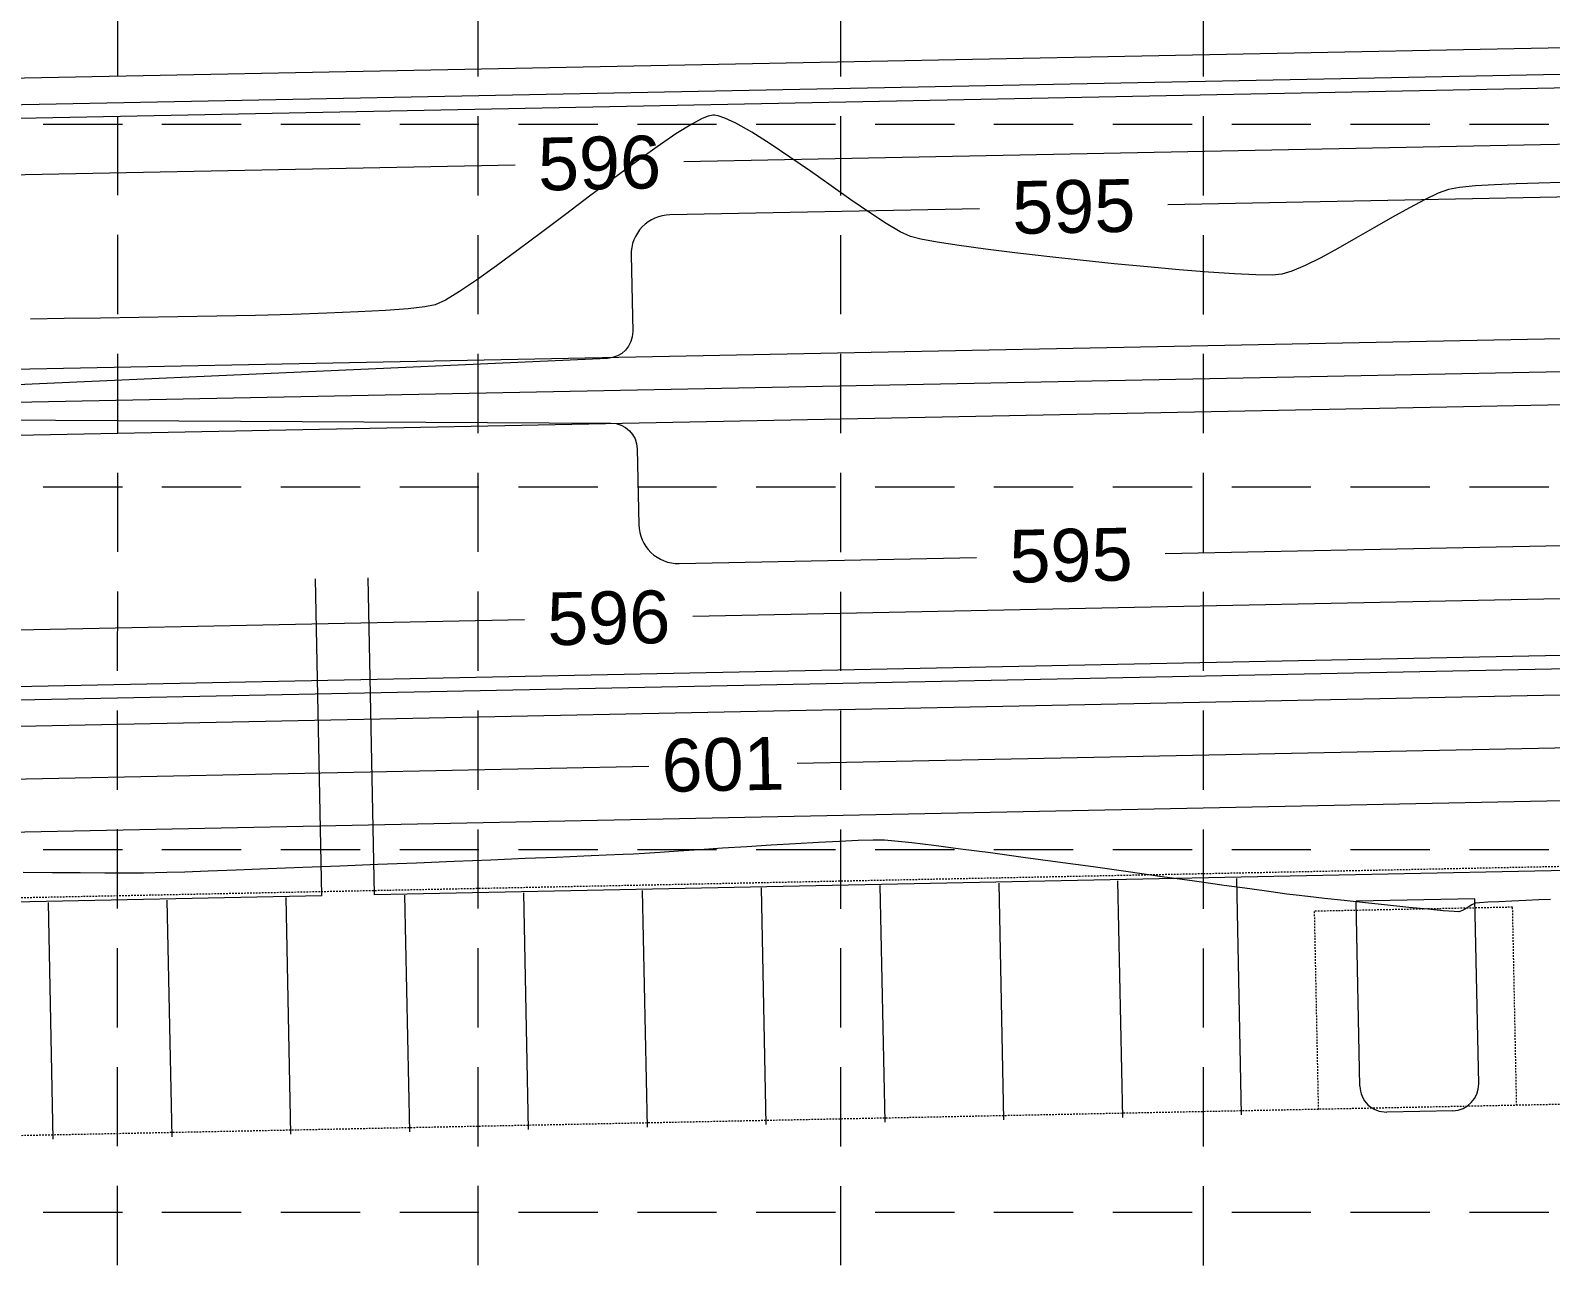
# Model space of a CAD drawing. Extents: x 2140663 to 2528301, y 336313 to 7007653.
# Drawn here: x 2527552 to 2527667.1, y 7007345.7 to 7007439.5 of the extents above; entities that cross this region are included whole.
import ezdxf

# ---------------------------------------------------------------- set-up
doc = ezdxf.new("R2010")
doc.units = 0
doc.header["$MEASUREMENT"] = 0
doc.linetypes.add('HIDDEN', pattern=[0.375, 0.25, -0.125])
doc.linetypes.add('xdrc002pt$0$HIDDEN2', pattern=[0.1875, 0.125, -0.0625])
for name, color, linetype in [('1 EXISTING CONTOURS', 43, 'Continuous'), ('GRID', 254, 'HIDDEN'), ('xdrc002ar$0$xdrc002ar$0$C-PKNG-FACE-N', 1, 'Continuous'), ('xdrc002ar$0$xdrc002ar$0$C-PKNG-STRP-N', 6, 'Continuous'), ('xdrc002GR$0$C-DETN-PONDSRF-FLT', 7, 'Continuous'), ('xdrc002GR$0$c-pond-cont-n', 5, 'Continuous'), ('xdrc002pt$0$V-ESMT-ACCS-N', 2, 'xdrc002pt$0$HIDDEN2'), ('xdrc002pt$0$V-ESMT-STRM-N', 2, 'xdrc002pt$0$HIDDEN2'), ('xdrc002pt$0$V-ESMT-WATR-N', 2, 'xdrc002pt$0$HIDDEN2')]:
    doc.layers.add(name, color=color, linetype=linetype)
doc.styles.get("Standard").update_dxf_attribs({"font": 'ARIAL.TTF'})

msp = doc.modelspace()

# ---------------------------------------------------------------- linework, layer by layer
at = {"layer": '1 EXISTING CONTOURS', "color": 43, "lineweight": 0, "extrusion": (0.4684791149166435, -0.8834745717262713, 0), "elevation": -5006759.543007907}
msp.add_lwpolyline([(5515908.758767737, 603.0000000000007), (5515907.875997245, 603.0000000000007)], dxfattribs=at)
at = {"layer": '1 EXISTING CONTOURS', "color": 43, "lineweight": 0}
for points, elevation in [([(2527603.309797654, 7007432.98230216), (2527602.849024712, 7007432.7962638)], 603), ([(2527603.776708656, 7007433.046941042), (2527603.653141849, 7007433.051047158)], 603), ([(2527602.069119431, 7007432.382704262), (2527600.861217116, 7007431.632444537)], 603), ([(2527606.618391605, 7007431.761913126), (2527605.396868401, 7007432.450703811)], 603), ([(2527597.842990699, 7007429.526729963), (2527596.124410765, 7007428.262067692)], 603), ([(2527596.124410765, 7007428.262067692), (2527594.327349128, 7007426.916730477)], 603), ([(2527660.198857675, 7007427.571671521), (2527659.352971134, 7007427.419330291)], 603), ([(2527664.48338296, 7007427.856567681), (2527662.853044428, 7007427.78598616)], 603), ([(2527666.197243811, 7007427.908504075), (2527664.48338296, 7007427.856567681)], 603), ([(2527667.905646139, 7007427.9460994), (2527666.197243811, 7007427.908504075)], 603), ([(2527615.52527346, 7007425.673729199), (2527614.116260009, 7007426.644611709)], 603), ([(2527656.416538818, 7007426.050743961), (2527655.120542914, 7007425.328247678)], 603), ([(2527617.83147075, 7007424.227110371), (2527616.781229931, 7007424.849455069)], 603), ([(2527618.623337246, 7007423.862016163), (2527617.83147075, 7007424.227110371)], 603), ([(2527619.401679917, 7007423.668168481), (2527618.623337246, 7007423.862016163)], 603), ([(2527652.352557653, 7007423.744549611), (2527650.980496376, 7007422.970263076)], 603), ([(2527588.923994836, 7007422.850632057), (2527587.271727228, 7007421.636557947)], 603), ([(2527650.980496376, 7007422.970263076), (2527649.683008056, 7007422.265628376)], 603), ([(2527587.271727228, 7007421.636557947), (2527585.770338339, 7007420.56879033)], 603), ([(2527631.48026602, 7007422.07462544), (2527628.953120227, 7007422.352135905)], 603), ([(2527636.56274372, 7007421.568220426), (2527634.041335167, 7007421.810698619)], 603), ([(2527638.970907725, 7007421.355055845), (2527636.56274372, 7007421.568220426)], 603), ([(2527641.192243232, 7007421.179069859), (2527638.970907725, 7007421.355055845)], 603), ([(2527643.153166289, 7007421.048127454), (2527641.192243232, 7007421.179069859)], 603), ([(2527644.780092943, 7007420.970093608), (2527643.153166289, 7007421.048127454)], 603), ([(2527645.999439243, 7007420.952833309), (2527644.780092943, 7007420.970093608)], 603), ([(2527646.737621238, 7007421.004211538), (2527645.999439243, 7007420.952833309)], 603), ([(2527584.465700252, 7007419.692725493), (2527583.403685053, 7007419.053759723)], 603), ([(2527563.14244895, 7007417.774666556), (2527560.18378454, 7007417.726412888)], 603), ([(2527566.10948504, 7007417.831035403), (2527563.14244895, 7007417.774666556)], 603), ([(2527571.818105947, 7007417.972223854), (2527569.022251232, 7007417.896545734)], 603), ([(2527578.877785448, 7007418.270528018), (2527576.808514633, 7007418.158188691)], 603), ([(2527604.39512349, 7007377.54679741), (2527602.651172637, 7007377.430393314)], 604), ([(2527606.223320508, 7007377.666999933), (2527604.39512349, 7007377.54679741)], 604), ([(2527611.65036735, 7007377.995500713), (2527609.907244559, 7007377.896841321)], 604), ([(2527614.657423866, 7007378.132848222), (2527613.252527827, 7007378.075999592)], 604), ([(2527615.80875335, 7007378.160556866), (2527614.657423866, 7007378.132848222)], 604), ([(2527616.650214158, 7007378.15363579), (2527615.80875335, 7007378.160556866)], 604), ([(2527617.451472863, 7007378.091293245), (2527616.650214158, 7007378.15363579)], 604), ([(2527618.724574451, 7007377.953617493), (2527617.451472863, 7007378.091293245)], 604), ([(2527624.691446601, 7007377.193514232), (2527622.412910314, 7007377.494235666)], 604), ([(2527586.848175798, 7007376.657641389), (2527584.079401581, 7007376.54419653)], 604), ([(2527591.815070588, 7007376.863366348), (2527589.448427042, 7007376.764955153)], 604), ([(2527597.643873273, 7007377.112555914), (2527596.862507778, 7007377.077469754)], 604), ([(2527598.487818266, 7007377.158868945), (2527597.643873273, 7007377.112555914)], 604), ([(2527601.047770068, 7007377.323277381), (2527599.641217904, 7007377.230939346)], 604), ([(2527602.651172637, 7007377.430393314), (2527601.047770068, 7007377.323277381)], 604), ([(2527553.662305753, 7007375.692832303), (2527551.426042669, 7007375.706691011)], 604), ([(2527557.631902702, 7007375.674249485), (2527555.750646641, 7007375.681728446)], 604), ([(2527559.246911305, 7007375.671265461), (2527557.631902702, 7007375.674249485)], 604), ([(2527560.536509821, 7007375.673646422), (2527559.246911305, 7007375.671265461)], 604), ([(2527561.44153562, 7007375.682262409), (2527560.536509821, 7007375.673646422)], 604), ([(2527563.672547944, 7007375.748495352), (2527562.315879639, 7007375.704587049)], 604), ([(2527565.44645581, 7007375.81121584), (2527563.672547944, 7007375.748495352)], 604), ([(2527569.985651318, 7007375.982007476), (2527567.57251851, 7007375.88997704)], 604), ([(2527572.620769509, 7007376.08453567), (2527569.985651318, 7007375.982007476)], 604), ([(2527575.412788356, 7007376.194790148), (2527572.620769509, 7007376.08453567)], 604), ([(2527635.106570972, 7007375.761912565), (2527632.444340982, 7007376.133135727)], 604), ([(2527642.370170643, 7007374.741844607), (2527640.137834796, 7007375.055774682)], 604), ([(2527644.322510459, 7007374.467996873), (2527642.370170643, 7007374.741844607)], 604), ([(2527649.964432496, 7007373.751001121), (2527648.719489048, 7007373.888706529)], 604), ([(2527653.076382429, 7007373.416396346), (2527651.450271249, 7007373.589861974)], 604), ([(2527654.742143161, 7007373.241711493), (2527653.076382429, 7007373.416396346)], 604), ([(2527656.346930564, 7007373.076914673), (2527654.742143161, 7007373.241711493)], 604), ([(2527658.97109388, 7007372.821414166), (2527657.790121763, 7007372.933113145)], 604), ([(2527660.777935338, 7007373.052538092), (2527660.425818738, 7007372.851909085)], 604), ([(2527663.179888706, 7007373.507425977), (2527662.331756515, 7007373.46085252)], 604), ([(2527664.168769003, 7007373.55470374), (2527663.179888706, 7007373.507425977)], 604), ([(2527665.209716705, 7007373.599179911), (2527664.168769003, 7007373.55470374)], 604), ([(2527666.214051113, 7007373.637348593), (2527665.209716705, 7007373.599179911)], 604), ([(2527659.789224038, 7007372.752924992), (2527658.97109388, 7007372.821414166)], 604)]:
    msp.add_lwpolyline(points, dxfattribs=dict(at, elevation=elevation))
at = {"layer": '1 EXISTING CONTOURS', "color": 43, "lineweight": 0, "extrusion": (0.2381201471517896, -0.9712357054394212, 0), "elevation": -6203995.843815339}
msp.add_lwpolyline([(4123509.806303396, 603), (4123509.556564434, 603)], dxfattribs=at)
at = {"layer": '1 EXISTING CONTOURS', "color": 43, "lineweight": 0, "extrusion": (0.09165769373403679, -0.9957905739558682, 0), "elevation": -6746261.458338863}
msp.add_lwpolyline([(3159249.044949719, 603), (3159248.943734863, 603)], dxfattribs=at)
at = {"layer": '1 EXISTING CONTOURS', "color": 43, "lineweight": 0, "extrusion": (-0.1686873668816871, -0.9856696060316171, 0), "elevation": -7333388.596284507}
msp.add_lwpolyline([(1309317.077585631, 603.0000000000007), (1309316.789504247, 603.0000000000007)], dxfattribs=at)
at = {"layer": '1 EXISTING CONTOURS', "color": 43, "lineweight": 0, "extrusion": (-0.3106389237086955, -0.9505279896337105, 0), "elevation": -7445933.405375819}
msp.add_lwpolyline([(225777.5000934373, 603.0000000000007), (225776.9618039918, 603.0000000000007)], dxfattribs=at)
at = {"layer": '1 EXISTING CONTOURS', "color": 43, "lineweight": 0, "extrusion": (-0.4189378886773354, -0.9080148927361141, 0), "elevation": -7421762.693454876}
msp.add_lwpolyline([(-640575.6126302164, 603.0000000000003), (-640576.5207072776, 603.0000000000003)], dxfattribs=at)
at = {"layer": '1 EXISTING CONTOURS', "color": 43, "lineweight": 0, "extrusion": (-0.5618345610416918, 0.8272496153030776, 0), "elevation": 4376801.601851844}
msp.add_lwpolyline([(-6027974.11532573, 603.0000000000003), (-6027972.39395863, 603.0000000000003)], dxfattribs=at)
at = {"layer": '1 EXISTING CONTOURS', "color": 43, "lineweight": 0, "extrusion": (-0.5338791159705834, -0.8455608136204448, 0), "elevation": -7274646.088941319}
msp.add_lwpolyline([(-1603874.728236572, 603.0000000000007), (-1603876.36551474, 603.0000000000007)], dxfattribs=at)
at = {"layer": '1 EXISTING CONTOURS', "color": 43, "lineweight": 0, "extrusion": (-0.5811902253233543, 0.8137677322114638, 0), "elevation": 4233404.874704104}
msp.add_lwpolyline([(-6129529.069278621, 603), (-6129527.110210842, 603)], dxfattribs=at)
at = {"layer": '1 EXISTING CONTOURS', "color": 43, "lineweight": 0, "extrusion": (-0.5576453483525701, -0.8300793127531494, 0), "elevation": -7226232.260739605}
msp.add_lwpolyline([(-1809544.323987866, 603), (-1809546.124604529, 603)], dxfattribs=at)
at = {"layer": '1 EXISTING CONTOURS', "color": 43, "lineweight": 0, "extrusion": (0.5706963551725875, 0.8211611718735391, 0), "elevation": 7196726.86262254}
msp.add_lwpolyline([(1923538.02648833, 603.0000000000007), (1923539.916777845, 603.0000000000007)], dxfattribs=at)
at = {"layer": '1 EXISTING CONTOURS', "color": 43, "lineweight": 0, "extrusion": (0.576322498812722, 0.8172223549085402, 0), "elevation": 7183346.585996692}
msp.add_lwpolyline([(1972916.719356801, 603), (1972918.624776278, 603)], dxfattribs=at)
at = {"layer": '1 EXISTING CONTOURS', "color": 43, "lineweight": 0, "extrusion": (0.5754902158806119, 0.8178086643131673, 0), "elevation": 7185351.417931757}
msp.add_lwpolyline([(1965600.748157439, 603.0000000000007), (1965602.593835802, 603.0000000000007)], dxfattribs=at)
at = {"layer": '1 EXISTING CONTOURS', "color": 43, "lineweight": 0, "extrusion": (-0.4274520987871218, 0.904037998782399, 0), "elevation": 5254527.441826984}
msp.add_lwpolyline([(-5280438.844705541, 603), (-5280437.743573227, 603)], dxfattribs=at)
at = {"layer": '1 EXISTING CONTOURS', "color": 43, "lineweight": 0, "extrusion": (0.3411986685936003, -0.9399912066343784, 0), "elevation": -5724486.149407196}
msp.add_lwpolyline([(4766902.470901792, 603.0000000000007), (4766901.651474803, 603.0000000000007)], dxfattribs=at)
at = {"layer": '1 EXISTING CONTOURS', "color": 43, "lineweight": 0, "extrusion": (0.1004496119010347, -0.9949421467949439, 0), "elevation": -6718082.545675999}
msp.add_lwpolyline([(3218770.247051714, 603), (3218769.044618606, 603)], dxfattribs=at)
at = {"layer": '1 EXISTING CONTOURS', "color": 43, "lineweight": 0, "extrusion": (0.064025609580124, -0.9979482558318812, 0), "elevation": -6831215.181913548}
msp.add_lwpolyline([(2971131.571113187, 603.0000000000007), (2971130.110280558, 603.0000000000007)], dxfattribs=at)
at = {"layer": '1 EXISTING CONTOURS', "color": 43, "lineweight": 0, "extrusion": (0.6023323834633777, -0.7982453882305406, 0), "elevation": -4071194.304021946}
msp.add_lwpolyline([(6238440.671823813, 603), (6238438.379707523, 603)], dxfattribs=at)
at = {"layer": '1 EXISTING CONTOURS', "color": 43, "lineweight": 0, "extrusion": (0.4670193971794044, -0.8842470710486893, 0), "elevation": -5015831.38503202}
msp.add_lwpolyline([(5507677.996905169, 603), (5507676.672939574, 603)], dxfattribs=at)
at = {"layer": '1 EXISTING CONTOURS', "color": 43, "lineweight": 0, "extrusion": (-0.6023015327526053, 0.7982686663297405, 0), "elevation": 4071435.401593812}
msp.add_lwpolyline([(-6238281.033197951, 603.0000000000007), (-6238278.757762538, 603.0000000000007)], dxfattribs=at)
at = {"layer": '1 EXISTING CONTOURS', "color": 43, "lineweight": 0, "extrusion": (-0.5486809596152498, -0.8360318203009314, 0), "elevation": -7245285.35357675}
msp.add_lwpolyline([(-1731672.532195915, 603), (-1731674.034479009, 603)], dxfattribs=at)
at = {"layer": '1 EXISTING CONTOURS', "color": 43, "lineweight": 0, "extrusion": (-0.4959521456637939, 0.8683498541552703, 0), "elevation": 4831300.781256488}
msp.add_lwpolyline([(-5670236.582401515, 603.0000000000007), (-5670235.003181962, 603.0000000000007)], dxfattribs=at)
at = {"layer": '1 EXISTING CONTOURS', "color": 43, "lineweight": 0, "extrusion": (-0.5991332074978819, 0.8006493612520403, 0), "elevation": 4096126.170112363}
msp.add_lwpolyline([(-6222094.381108605, 603.0000000000007), (-6222092.186297336, 603.0000000000007)], dxfattribs=at)
at = {"layer": '1 EXISTING CONTOURS', "color": 43, "lineweight": 0, "extrusion": (-0.1785024002792438, -0.9839394763371113, 0), "elevation": -7346066.90472223}
msp.add_lwpolyline([(1236183.840161415, 603.0000000000007), (1236182.565926804, 603.0000000000007)], dxfattribs=at)
at = {"layer": '1 EXISTING CONTOURS', "color": 43, "lineweight": 0, "extrusion": (0.4972546817031269, -0.8676046228117518, 0), "elevation": -4822786.268744862}
msp.add_lwpolyline([(5677478.739395283, 603), (5677477.12959497, 603)], dxfattribs=at)
at = {"layer": '1 EXISTING CONTOURS', "color": 43, "lineweight": 0, "extrusion": (-0.1511738001754462, -0.988507198830901, 0), "elevation": -7308998.536289008}
msp.add_lwpolyline([(1439234.057716049, 603.0000000000007), (1439232.382854345, 603.0000000000007)], dxfattribs=at)
at = {"layer": '1 EXISTING CONTOURS', "color": 43, "lineweight": 0, "extrusion": (-0.135379680845803, -0.990793793891589, 0), "elevation": -7285100.107136545}
msp.add_lwpolyline([(1555691.78673045, 603), (1555689.784424798, 603)], dxfattribs=at)
at = {"layer": '1 EXISTING CONTOURS', "color": 43, "lineweight": 0, "extrusion": (-0.1245865238304176, -0.9922087472300639, 0), "elevation": -7267734.237695151}
msp.add_lwpolyline([(1634902.729100676, 603), (1634900.47297541, 603)], dxfattribs=at)
at = {"layer": '1 EXISTING CONTOURS', "color": 43, "lineweight": 0, "extrusion": (-0.1162605410227254, -0.993218750629036, 0), "elevation": -7253766.783312866}
msp.add_lwpolyline([(1695801.757037791, 603), (1695799.320879107, 603)], dxfattribs=at)
at = {"layer": '1 EXISTING CONTOURS', "color": 43, "lineweight": 0, "extrusion": (-0.1025104826093895, -0.9947319241660992, 0), "elevation": -7229615.16663692}
msp.add_lwpolyline([(1795984.081862788, 603.0000000000007), (1795981.507230281, 603.0000000000007)], dxfattribs=at)
at = {"layer": '1 EXISTING CONTOURS', "color": 43, "lineweight": 0, "extrusion": (0.2904517732278531, -0.956889631790833, 0), "elevation": -5971169.027487641}
msp.add_lwpolyline([(4453997.621342289, 603), (4453996.812487033, 603)], dxfattribs=at)
at = {"layer": '1 EXISTING CONTOURS', "color": 43, "lineweight": 0, "extrusion": (-0.3993818896842556, 0.9167846563900561, 0), "elevation": 5414799.633268826}
msp.add_lwpolyline([(-5115946.68078492, 603.0000000000007), (-5115945.591706609, 603.0000000000007)], dxfattribs=at)
at = {"layer": '1 EXISTING CONTOURS', "color": 43, "lineweight": 0, "extrusion": (0.4502860599082555, -0.8928843509953007, 0), "elevation": -5118652.265205567}
msp.add_lwpolyline([(5412243.408859309, 603.0000000000003), (5412242.095193858, 603.0000000000003)], dxfattribs=at)
at = {"layer": '1 EXISTING CONTOURS', "color": 43, "lineweight": 0, "extrusion": (0.5574752192009521, -0.830193579821508, 0), "elevation": -4408449.135950339}
msp.add_lwpolyline([(6004848.796602739, 603), (6004847.225116139, 603)], dxfattribs=at)
at = {"layer": '1 EXISTING CONTOURS', "color": 43, "lineweight": 0, "extrusion": (0.418536472340435, -0.9081999897163754, 0), "elevation": -5306252.071238342}
msp.add_lwpolyline([(5228411.672205791, 603), (5228410.82049886, 603)], dxfattribs=at)
at = {"layer": '1 EXISTING CONTOURS', "color": 43, "lineweight": 0, "extrusion": (0.02248507601623942, -0.999747178718972, 0), "elevation": -6948813.690574825}
msp.add_lwpolyline([(2684492.323094528, 603.0000000000007), (2684489.409591741, 603.0000000000007)], dxfattribs=at)
at = {"layer": '1 EXISTING CONTOURS', "color": 43, "lineweight": 0, "extrusion": (0.03318591656342789, -0.9994491957782774, 0), "elevation": -6919678.469357646}
msp.add_lwpolyline([(2758729.826772638, 603.0000000000007), (2758727.209029115, 603.0000000000007)], dxfattribs=at)
at = {"layer": '1 EXISTING CONTOURS', "color": 43, "lineweight": 0, "extrusion": (0.04170259159365769, -0.999130068536811, 0), "elevation": -6895915.681290074}
msp.add_lwpolyline([(2817605.487500203, 603), (2817603.11132607, 603)], dxfattribs=at)
at = {"layer": '1 EXISTING CONTOURS', "color": 43, "lineweight": 0, "extrusion": (0.07419431792318777, -0.9972438032837874, 0), "elevation": -6800572.456467316}
msp.add_lwpolyline([(3040524.698663301, 603.0000000000007), (3040522.992166838, 603.0000000000007)], dxfattribs=at)
at = {"layer": '1 EXISTING CONTOURS', "color": 43, "lineweight": 0, "extrusion": (0.1109059658117311, -0.9938309045040647, 0), "elevation": -6683865.198523305}
msp.add_lwpolyline([(3289153.47835855, 603.0000000000007), (3289152.198791124, 603.0000000000007)], dxfattribs=at)
at = {"layer": '1 EXISTING CONTOURS', "color": 43, "lineweight": 0, "extrusion": (0.1990848688300556, -0.9799822523918071, 0), "elevation": -6363942.502038549}
msp.add_lwpolyline([(3872057.151202457, 603), (3872056.356379181, 603)], dxfattribs=at)
at = {"layer": '1 EXISTING CONTOURS', "color": 43, "lineweight": 0, "extrusion": (0.0117542678601428, -0.9999309162072509, 0), "elevation": -6977223.998037821}
msp.add_lwpolyline([(2609746.993150632, 603.0000000000007), (2609744.435274026, 603.0000000000007)], dxfattribs=at)
at = {"layer": '1 EXISTING CONTOURS', "color": 43, "lineweight": 0, "extrusion": (0.01274488878159013, -0.9999187806066777, 0), "elevation": -6974635.110406628}
msp.add_lwpolyline([(2616660.768507844, 603.0000000000003), (2616658.014287835, 603.0000000000003)], dxfattribs=at)
at = {"layer": '1 EXISTING CONTOURS', "color": 43, "lineweight": 0, "extrusion": (0.01425401154713806, -0.999898406416779, 0), "elevation": -6970677.945691183}
msp.add_lwpolyline([(2627187.213076572, 603), (2627184.325132024, 603)], dxfattribs=at)
at = {"layer": '1 EXISTING CONTOURS', "color": 43, "lineweight": 0, "extrusion": (0.06371842771405145, -0.9979679163027483, 0), "elevation": -6832082.994652103}
msp.add_lwpolyline([(2968970.863181397, 604), (2968969.00326082, 604)], dxfattribs=at)
at = {"layer": '1 EXISTING CONTOURS', "color": 43, "lineweight": 0, "extrusion": (0.06079727620644496, -0.9981501346019432, 0), "elevation": -6840743.393265955}
msp.add_lwpolyline([(2948963.658614562, 604.0000000000007), (2948961.827444155, 604.0000000000007)], dxfattribs=at)
at = {"layer": '1 EXISTING CONTOURS', "color": 43, "lineweight": 0, "extrusion": (0.05018065607096744, -0.9987401572762995, 0), "elevation": -6871712.590412811}
msp.add_lwpolyline([(2876063.686554274, 604.0000000000007), (2876062.082372782, 604.0000000000007)], dxfattribs=at)
at = {"layer": '1 EXISTING CONTOURS', "color": 43, "lineweight": 0, "extrusion": (-0.1199187381121315, -0.992783710709233, 0), "elevation": -7259919.535014009}
msp.add_lwpolyline([(1669064.463750805, 604), (1669062.774968582, 604)], dxfattribs=at)
at = {"layer": '1 EXISTING CONTOURS', "color": 43, "lineweight": 0, "extrusion": (-0.126654822315231, -0.9919468513908885, 0), "elevation": -7271081.609501595}
msp.add_lwpolyline([(1619748.942563259, 604), (1619746.914490507, 604)], dxfattribs=at)
at = {"layer": '1 EXISTING CONTOURS', "color": 43, "lineweight": 0, "extrusion": (0.04030049471685884, -0.9991876050700272, 0), "elevation": -6899820.897223279}
msp.add_lwpolyline([(2807928.549722459, 604.0000000000007), (2807925.636790024, 604.0000000000007)], dxfattribs=at)
at = {"layer": '1 EXISTING CONTOURS', "color": 43, "lineweight": 0, "extrusion": (0.04063348784469369, -0.9991741187929035, 0), "elevation": -6898884.726630826}
msp.add_lwpolyline([(2810230.744842849, 604.0000000000007), (2810227.870256319, 604.0000000000007)], dxfattribs=at)
at = {"layer": '1 EXISTING CONTOURS', "color": 43, "lineweight": 0, "extrusion": (0.04123543396616902, -0.9991494577817783, 0), "elevation": -6897190.447383373}
msp.add_lwpolyline([(2814391.848758198, 604), (2814389.246293448, 604)], dxfattribs=at)
at = {"layer": '1 EXISTING CONTOURS', "color": 43, "lineweight": 0, "extrusion": (0.04190667347183805, -0.9991215295040563, 0), "elevation": -6895298.12467367}
msp.add_lwpolyline([(2819029.32411182, 604), (2819027.254342467, 604)], dxfattribs=at)
at = {"layer": '1 EXISTING CONTOURS', "color": 43, "lineweight": 0, "extrusion": (0.0423822171518399, -0.9991014701567077, 0), "elevation": -6893955.579968746}
msp.add_lwpolyline([(2822312.641756777, 604.0000000000003), (2822310.936050176, 604.0000000000003)], dxfattribs=at)
at = {"layer": '1 EXISTING CONTOURS', "color": 43, "lineweight": 0, "extrusion": (0.04314500435618287, -0.9990688207521566, 0), "elevation": -6891798.775709827}
msp.add_lwpolyline([(2827576.531295346, 604), (2827575.254794598, 604)], dxfattribs=at)
at = {"layer": '1 EXISTING CONTOURS', "color": 43, "lineweight": 0, "extrusion": (0.06236356735329352, -0.9980534982990498, 0), "elevation": -6836107.228772871}
msp.add_lwpolyline([(2959684.706128575, 604), (2959683.550479463, 604)], dxfattribs=at)
at = {"layer": '1 EXISTING CONTOURS', "color": 43, "lineweight": 0, "extrusion": (-0.1336655946240922, -0.9910264924883634, 0), "elevation": -7282352.899000112}
msp.add_lwpolyline([(1568300.292376617, 604.0000000000007), (1568297.792964926, 604.0000000000007)], dxfattribs=at)
at = {"layer": '1 EXISTING CONTOURS', "color": 43, "lineweight": 0, "extrusion": (-0.1356526244408673, -0.9907564612367186, 0), "elevation": -7285483.158805375}
msp.add_lwpolyline([(1553696.518696184, 604.0000000000003), (1553693.887291569, 604.0000000000003)], dxfattribs=at)
at = {"layer": '1 EXISTING CONTOURS', "color": 43, "lineweight": 0, "extrusion": (-0.1370823705992551, -0.9905596517478836, 0), "elevation": -7287717.90957921}
msp.add_lwpolyline([(1543182.981802167, 604), (1543180.287537316, 604)], dxfattribs=at)
at = {"layer": '1 EXISTING CONTOURS', "color": 43, "lineweight": 0, "extrusion": (-0.005316996098135785, -0.9999858646763427, 0), "elevation": -7020715.634269209}
msp.add_lwpolyline([(2490261.833670122, 604.0000000000007), (2490259.745299716, 604.0000000000007)], dxfattribs=at)
at = {"layer": '1 EXISTING CONTOURS', "color": 43, "lineweight": 0, "extrusion": (0.02552469767397588, -0.9996741918288439, 0), "elevation": -6940577.380359169}
msp.add_lwpolyline([(2705599.961771568, 604), (2705599.087142587, 604)], dxfattribs=at)
at = {"layer": '1 EXISTING CONTOURS', "color": 43, "lineweight": 0, "extrusion": (0.03702017355206201, -0.999314518432598, 0), "elevation": -6909001.472769406}
msp.add_lwpolyline([(2785249.243128671, 604), (2785247.115607595, 604)], dxfattribs=at)
at = {"layer": '1 EXISTING CONTOURS', "color": 43, "lineweight": 0, "extrusion": (0.0399181882768212, -0.9992029514791759, 0), "elevation": -6900894.744747685}
msp.add_lwpolyline([(2805285.460949639, 604.0000000000007), (2805282.57481447, 604.0000000000007)], dxfattribs=at)
at = {"layer": '1 EXISTING CONTOURS', "color": 43, "lineweight": 0, "extrusion": (-0.1387974275587189, -0.9903207935326221, 0), "elevation": -7290379.175717676}
msp.add_lwpolyline([(1530566.487378023, 604.0000000000007), (1530563.874809498, 604.0000000000007)], dxfattribs=at)
at = {"layer": '1 EXISTING CONTOURS', "color": 43, "lineweight": 0, "extrusion": (-0.1391892712787337, -0.9902657960168549, 0), "elevation": -7290984.226435476}
msp.add_lwpolyline([(1527684.145547073, 604.0000000000007), (1527681.677540102, 604.0000000000007)], dxfattribs=at)
at = {"layer": '1 EXISTING CONTOURS', "color": 43, "lineweight": 0, "extrusion": (-0.1378688535875938, -0.9904504930638597, 0), "elevation": -7288940.921932314}
msp.add_lwpolyline([(1537409.500418678, 604.0000000000007), (1537407.880958845, 604.0000000000007)], dxfattribs=at)
at = {"layer": '1 EXISTING CONTOURS', "color": 43, "lineweight": 0, "extrusion": (-0.1353601548959391, -0.9907964616744186, 0), "elevation": -7285024.15143464}
msp.add_lwpolyline([(1555864.575497174, 604.0000000000007), (1555863.377167529, 604.0000000000007)], dxfattribs=at)
at = {"layer": '1 EXISTING CONTOURS', "color": 43, "lineweight": 0, "extrusion": (-0.1280170018016674, -0.9917719734141068, 0), "elevation": -7273299.027391548}
msp.add_lwpolyline([(1609787.253691135, 604), (1609786.54560724, 604)], dxfattribs=at)
at = {"layer": '1 EXISTING CONTOURS', "color": 43, "lineweight": 0, "extrusion": (-0.1134551946457219, -0.9935431137136937, 0), "elevation": -7248902.949807161}
msp.add_lwpolyline([(1716305.010637032, 604.0000000000003), (1716304.101340542, 604.0000000000003)], dxfattribs=at)
at = {"layer": '1 EXISTING CONTOURS', "color": 43, "lineweight": 0, "extrusion": (-0.1078177658707288, -0.9941706741614564, 0), "elevation": -7239051.058202418}
msp.add_lwpolyline([(1757397.581280884, 604), (1757396.086729907, 604)], dxfattribs=at)
at = {"layer": '1 EXISTING CONTOURS', "color": 43, "lineweight": 0, "extrusion": (-0.09915036940156505, -0.9950724618074471, 0), "elevation": -7223462.038967086}
msp.add_lwpolyline([(1820419.044970537, 604), (1820417.594632744, 604)], dxfattribs=at)
at = {"layer": '1 EXISTING CONTOURS', "color": 43, "lineweight": 0, "extrusion": (0.5030243781918082, -0.8642722227080682, 0), "elevation": -4784802.892360973}
msp.add_lwpolyline([(5709466.87886143, 604), (5709466.471309187, 604)], dxfattribs=at)
at = {"layer": '1 EXISTING CONTOURS', "color": 43, "lineweight": 0, "extrusion": (0.4083893850070338, -0.9128078166917596, 0), "elevation": -5364115.109508635}
msp.add_lwpolyline([(5169006.00198488, 604.0000000000007), (5169005.692732678, 604.0000000000007)], dxfattribs=at)
at = {"layer": '1 EXISTING CONTOURS', "color": 43, "lineweight": 0, "extrusion": (0.1145042066648818, -0.9934227633067636, 0), "elevation": -6671856.365747626}
msp.add_lwpolyline([(3313410.417774641, 604), (3313410.115190595, 604)], dxfattribs=at)
at = {"layer": '1 EXISTING CONTOURS', "color": 43, "lineweight": 0, "extrusion": (0.06831107445101396, -0.9976640702698218, 0), "elevation": -6818337.39912321}
msp.add_lwpolyline([(3000439.100358269, 604), (3000438.480206252, 604)], dxfattribs=at)
at = {"layer": '1 EXISTING CONTOURS', "color": 43, "lineweight": 0, "extrusion": (0.03224032497511229, -0.9994801455984502, 0), "elevation": -6922238.043150297}
msp.add_lwpolyline([(2752273.078431868, 604.0000000000007), (2752272.198934243, 604.0000000000007)], dxfattribs=at)
at = {"layer": '1 EXISTING CONTOURS', "color": 43, "lineweight": 0, "extrusion": (-0.03992724663027814, -0.9992025895565549, 0), "elevation": -7102707.496512488}
msp.add_lwpolyline([(2245859.461722669, 604.0000000000007), (2245859.106774309, 604.0000000000007)], dxfattribs=at)
at = {"layer": '1 EXISTING CONTOURS', "color": 43, "lineweight": 0, "extrusion": (0.3724813843203265, -0.928039664203429, 0), "elevation": -5561613.493933262}
msp.add_lwpolyline([(4955885.073124888, 604), (4955884.769334663, 604)], dxfattribs=at)
at = {"layer": 'GRID', "color": 253, "linetype": 'HIDDEN', "lineweight": 0, "ltscale": 24}
for p, q in [((2527585.894514162, 7006031.98171064), (2527585.894514162, 7007624.562990395)), ((2527613.351986231, 7006031.977393753), (2527613.351986231, 7007624.562990395)), ((2527640.809458301, 7006031.973076862), (2527640.809458301, 7007624.562990395)), ((2527558.44858376, 7006031.986025713), (2527558.615889325, 7007623.424882863)), ((2527228.947377252, 7007432.360685904), (2528272.331315909, 7007432.360685904)), ((2527228.947377252, 7007404.903213835), (2528272.331315909, 7007404.903213835)), ((2527228.947377252, 7007377.445741766), (2528272.331315909, 7007377.445741766)), ((2527228.947377252, 7007349.988269694), (2528272.331315909, 7007349.988269694))]:
    msp.add_line(p, q, dxfattribs=at)
at = {"layer": 'xdrc002ar$0$xdrc002ar$0$C-PKNG-FACE-N', "color": 7, "lineweight": 0}
for p, q in [((2527574.05017074, 7007373.948622908), (2527573.563002572, 7007397.943668363)), ((2527578.049344981, 7007374.029817603), (2527577.562176815, 7007398.024863057)), ((2527766.151192162, 7007377.848824006), (2527652.324158566, 7007375.537809113)), ((2527652.324158567, 7007375.537809113), (2527578.049344981, 7007374.029817601)), ((2527574.05017074, 7007373.948622907), (2527422.371639622, 7007370.869114171)), ((2527661.362897958, 7007373.720910055), (2527652.364755913, 7007373.538221991)), ((2527652.648937344, 7007359.541112142), (2527652.364755913, 7007373.538221991)), ((2527661.647079389, 7007359.723800205), (2527661.362897958, 7007373.720910055)), ((2527659.688089615, 7007357.683615735), (2527654.689121812, 7007357.582122367))]:
    msp.add_line(p, q, dxfattribs=at)
for centre, start, end in [((2527654.648568692, 7007359.581693787), 181.1631084898884, 271.1631088099875), ((2527659.647536496, 7007359.683187156), 271.1631088099875, 1.163108489888423)]:
    msp.add_arc(centre, 1.9999992, start, end, dxfattribs=at)
at = {"layer": 'xdrc002ar$0$xdrc002ar$0$C-PKNG-STRP-N', "color": 7, "lineweight": 0}
for p, q in [((2527643.691392645, 7007357.358836958), (2527643.327652594, 7007375.274537686)), ((2527589.702540371, 7007356.26270858), (2527589.338800318, 7007374.178409308)), ((2527598.700682416, 7007356.445396644), (2527598.336942363, 7007374.361097373)), ((2527607.698824462, 7007356.628084705), (2527607.335084409, 7007374.543785436)), ((2527616.696966509, 7007356.810772771), (2527616.333226457, 7007374.726473501)), ((2527625.695108554, 7007356.993460832), (2527625.331368502, 7007374.909161562)), ((2527634.693250598, 7007357.176148895), (2527634.329510547, 7007375.091849625)), ((2527553.709972188, 7007355.531956328), (2527553.346232135, 7007373.447657058)), ((2527562.708114234, 7007355.714644391), (2527562.344374181, 7007373.630345122)), ((2527571.70625628, 7007355.897332455), (2527571.342516228, 7007373.813033185)), ((2527580.704398326, 7007356.080020517), (2527580.340658272, 7007373.995721247))]:
    msp.add_line(p, q, dxfattribs=at)
at = {"layer": 'xdrc002GR$0$C-DETN-PONDSRF-FLT', "lineweight": 0}
for points in [[(2528069.719467446, 7007444.094669045, 599.5), (2527431.032377092, 7007431.464485042, 599.5), (2527430.034297553, 7007431.406590907, 599.5), (2527429.043539699, 7007431.272750066, 599.5), (2527428.065874036, 7007431.063742053, 599.5), (2527427.10699482, 7007430.780784201, 599.5), (2527426.172486885, 7007430.425524552, 599.5), (2527425.267793122, 7007430.000032258, 599.5), (2527424.398182772, 7007429.506785531, 599.5), (2527423.568720737, 7007428.948657203, 599.5), (2527422.784238084, 7007428.328898003, 599.5), (2527422.049303906, 7007427.651117618, 599.5), (2527421.368198705, 7007426.919263669, 599.5), (2527420.744889469, 7007426.137598719, 599.5), (2527420.18300656, 7007425.310675451, 599.5), (2527419.685822573, 7007424.443310141, 599.5), (2527419.256233276, 7007423.540554618, 599.5), (2527418.896740742, 7007422.607666835, 599.5), (2527418.609438776, 7007421.650080246, 599.5), (2527418.396000721, 7007420.673372155, 599.5), (2527418.257669714, 7007419.683231241, 599.5), (2527418.24097502, 7007419.416353002, 599.5)], [(2527419.247752551, 7007419.436793472, 599.5), (2527419.318341601, 7007420.115274454, 599.5), (2527419.503524384, 7007421.097688973, 599.5), (2527419.769174002, 7007422.061463444, 599.5), (2527420.113477067, 7007423.000018905, 599.5), (2527420.53408328, 7007423.906948541, 599.5), (2527421.02812148, 7007424.776061427, 599.5), (2527421.592219238, 7007425.601424784, 599.5), (2527422.222525885, 7007426.377404477, 599.5), (2527422.91473879, 7007427.098703475, 599.5), (2527423.664132738, 7007427.760398014, 599.5), (2527424.465592179, 7007428.357971203, 599.5), (2527425.313646153, 7007428.887343858, 599.5), (2527426.202505633, 7007429.344902353, 599.5), (2527427.126103045, 7007429.727523278, 599.5), (2527428.078133684, 7007430.032594769, 599.5), (2527429.052098752, 7007430.258034332, 599.5), (2527430.041349725, 7007430.402303061, 599.5), (2527431.039133728, 7007430.464416142, 599.5), (2527431.052148456, 7007430.464680514, 599.5), (2528069.73923881, 7007443.094864517, 599.5)], [(2527878.404955037, 7007439.311185082, 593.5), (2527878.591249084, 7007429.890609457, 593.5476332221929), (2527878.484244171, 7007428.209369188, 593.5576332221929), (2527878.123678047, 7007426.671007462, 593.5676332221929), (2527877.512899943, 7007425.213778982, 593.5776332221928), (2527876.668836682, 7007423.878068708, 593.5876332221928), (2527875.614880238, 7007422.700893888, 593.5976332221928), (2527874.380239477, 7007421.714878209, 593.6076332221928), (2527872.999130661, 7007420.947347648, 593.6176332221928), (2527871.509829195, 7007420.41957319, 593.6276332221928), (2527869.894289348, 7007420.135760265, 593.6376332221929), (2527869.238751064, 7007420.099556943, 593.6418810018062), (2527472.917048349, 7007412.262204312, 595.6235770678022), (2527470.618590069, 7007412.024376136, 595.6335770678022), (2527468.290628687, 7007411.380663644, 595.6435770678022), (2527466.101714739, 7007410.359671135, 595.6535770678022), (2527464.112510775, 7007408.989693924, 595.6635770678022), (2527462.37814467, 7007407.308698925, 595.6735770678023), (2527460.946681844, 7007405.363272456, 595.6835770678023), (2527459.857793196, 7007403.207329165, 595.6935770678023), (2527459.141655678, 7007400.900617861, 595.7035770678023), (2527458.826183722, 7007398.56675085, 595.7135770678022), (2527458.809899167, 7007397.52465827, 595.7178248474175), (2527458.990332815, 7007388.400433063, 595.7632336312455)], [(2527880.904466356, 7007439.360613493, 593), (2527881.092821113, 7007429.835831252, 593.0476332221929), (2527880.965932309, 7007427.84217919, 593.0576332221929), (2527880.510062607, 7007425.897203066, 593.0676332221929), (2527879.737845768, 7007424.054805046, 593.0776332221928), (2527878.670682653, 7007422.366044496, 593.0876332221928), (2527877.338148126, 7007420.877722943, 593.0976332221928), (2527875.777171432, 7007419.631087042, 593.1076332221928), (2527874.031012755, 7007418.660685483, 593.1176332221928), (2527872.148064329, 7007417.993411525, 593.1276332221928), (2527870.180509315, 7007417.64775769, 593.1376332221929), (2527869.33242315, 7007417.600920553, 593.1418810018062), (2527473.070683376, 7007409.764753703, 595.1235770678022), (2527471.083606528, 7007409.559145072, 595.1335770678022), (2527469.15817382, 7007409.026737147, 595.1435770678022), (2527467.347745804, 7007408.182284836, 595.1535770678022), (2527465.702495842, 7007407.049190897, 595.1635770678022), (2527464.26801963, 7007405.658857374, 595.1735770678023), (2527463.084071577, 7007404.049815324, 595.1835770678023), (2527462.183463072, 7007402.266656994, 595.1935770678023), (2527461.591153162, 7007400.358800007, 595.2035770678023), (2527461.323556848, 7007398.37911783, 595.2135770678022), (2527461.310285414, 7007397.529843004, 595.2178248474175), (2527461.489844134, 7007388.449861472, 595.2632336312455)], [(2527869.426095236, 7007415.102284163, 593.6418810018062), (2527473.224318404, 7007407.267303094, 595.6235770678022), (2527471.548622988, 7007407.093914007, 595.6335770678022), (2527470.025718953, 7007406.67281065, 595.6435770678022), (2527468.59377687, 7007406.004898537, 595.6535770678022), (2527467.292480909, 7007405.108687871, 595.6635770678022), (2527466.157894589, 7007404.009015822, 595.6735770678023), (2527465.221461311, 7007402.736358193, 595.6835770678023), (2527464.509132949, 7007401.325984823, 595.6935770678023), (2527464.040650645, 7007399.816982153, 595.7035770678023), (2527463.820929974, 7007398.19148481, 595.7135770678022), (2527463.810671662, 7007397.535027739, 595.7178248474175), (2527463.989355452, 7007388.499289882, 595.7632336312455)], [(2528077.849741885, 7007400.443573497, 599.5), (2527439.918972677, 7007387.53681334, 599.5)], [(2527439.939271359, 7007386.537019379, 599.5), (2528077.876160851, 7007399.443922539, 599.5)]]:
    msp.add_polyline3d(points, dxfattribs=at)
at = {"layer": 'xdrc002GR$0$c-pond-cont-n', "lineweight": 0}
for points, elevation in [([(2527873.252789224, 7007442.20988635), (2527524.616400743, 7007435.31552164)], 600), ([(2527637.916783539, 7007399.858446671), (2527753.224918704, 7007402.199532166), (2527928.679979024, 7007404.804184627), (2527988.125624859, 7007406.375225487)], 595), ([(2527602.151600836, 7007395.131486669), (2527753.295203572, 7007398.200134823), (2527928.762506703, 7007400.804969029), (2527964.501747323, 7007401.749492493)], 596), ([(2527503.939122953, 7007385.835987583), (2527535.017258405, 7007386.466962783), (2527753.423473455, 7007390.901234671), (2527887.160826358, 7007392.886582512)], 600), ([(2527610.048870133, 7007383.989495135), (2527753.493758323, 7007386.901837328), (2527900.831106726, 7007389.089078814)], 601), ([(2527539.150914404, 7007378.549239188), (2527753.56404319, 7007382.902439984), (2527900.749259725, 7007385.087423053)], 602), ([(2527539.232744993, 7007382.55172491), (2527598.813088823, 7007383.761376584)], 601)]:
    msp.add_lwpolyline(points, dxfattribs=dict(at, elevation=elevation))
for points, elevation in [([(2527967.950204018, 7007436.781122245), (2527897.98615808, 7007435.397567143, -0.4142135623912387), (2527895.947006296, 7007437.357633469), (2527895.91141784, 7007439.157281618, 0.414213562626211), (2527895.809460251, 7007439.255284934), (2527865.51538736, 7007438.656212674, 0.414213562680143), (2527865.417384044, 7007438.554255085), (2527865.452972501, 7007436.754606935, -0.4142135623912387), (2527863.492906175, 7007434.715455151), (2527601.453123767, 7007429.533558177)], 596), ([(2527987.581828185, 7007433.168560085), (2527898.065244103, 7007431.398349043, -0.4142135623912387), (2527891.947788751, 7007437.278548021), (2527891.914177431, 7007438.978215717, 0.414213562626211), (2527891.812219842, 7007439.076219033), (2527869.516582042, 7007438.635317667, 0.414213562680143), (2527869.418578726, 7007438.533360078), (2527869.452190045, 7007436.833692382, -0.4142135623912387), (2527863.571991067, 7007430.71623703), (2527638.121044593, 7007426.257892703)], 595), ([(2527588.693713607, 7007429.281237906), (2527435.134380172, 7007426.244566764, 0.4143680495774045), (2527431.214289788, 7007422.164153925), (2527431.589752473, 7007403.671065439)], 596), ([(2527623.838122773, 7007425.975444638), (2527600.414283103, 7007425.512232821, 0.4142135623912387), (2527597.474183614, 7007422.453505144), (2527597.588384222, 7007416.678573183, -0.4069053422847286), (2527595.6783228, 7007414.641036154), (2527497.781263753, 7007410.253411102), (2527595.946871861, 7007409.74286346, -0.4067640896896692), (2527597.93605816, 7007407.783487872), (2527598.052470377, 7007402.04970515, 0.4142135623438139), (2527601.112748304, 7007399.111219314), (2527623.634012674, 7007399.568465503)], 595), ([(2527431.589752473, 7007403.671065439, 0.4142135623842277), (2527443.830864185, 7007391.917122099), (2527452.914017769, 7007392.101536143, -0.4142135624133786), (2527454.954203054, 7007390.142545586), (2527454.990771619, 7007388.341392674, 0.4142135606126496), (2527455.092780883, 7007388.243443147), (2527467.890144273, 7007388.503266281, 0.4142135605572791), (2527467.9880938, 7007388.605275545), (2527467.951525235, 7007390.406428467, -0.4142135624161472), (2527469.910515792, 7007392.446613753), (2527534.869078028, 7007393.765458695), (2527589.392323755, 7007394.872436789)], 596)]:
    msp.add_lwpolyline(points, format="xyb", dxfattribs=dict(at, elevation=elevation))
at = {"layer": 'xdrc002pt$0$V-ESMT-ACCS-N', "color": 7, "lineweight": 0}
for p, q in [((2527664.217308805, 7007373.086796648), (2527649.220399398, 7007372.782316422)), ((2527733.671174891, 7007359.493817884), (2527654.679349866, 7007357.890057526)), ((2527733.671174891, 7007359.493817884), (2527654.679349866, 7007357.890057526)), ((2527654.679349973, 7007357.890057527), (2527528.70531116, 7007355.332423628)), ((2527654.679349973, 7007357.890057527), (2527528.70531116, 7007355.332423628)), ((2527654.679349866, 7007357.890057526), (2527654.679349973, 7007357.890057527)), ((2527654.679349866, 7007357.890057526), (2527654.679349973, 7007357.890057527))]:
    msp.add_line(p, q, dxfattribs=at)
at = {"layer": 'xdrc002pt$0$V-ESMT-STRM-N', "color": 7, "lineweight": 0}
msp.add_line((2528103.229515356, 7007385.000620446), (2527399.477327568, 7007370.712434803), dxfattribs=at)
at = {"layer": 'xdrc002pt$0$V-ESMT-WATR-N', "color": 7, "lineweight": 0}
for p, q in [((2527664.521789032, 7007358.089887239), (2527664.217308805, 7007373.086796648)), ((2527649.524879624, 7007357.785407019), (2527649.220399398, 7007372.782316422))]:
    msp.add_line(p, q, dxfattribs=at)

# ---------------------------------------------------------------- texts
at = {"layer": 'xdrc002GR$0$c-pond-cont-n', "lineweight": 0, "char_height": 4, "attachment_point": 5}
for s, insert, rotation in [('{596}', (2527595.073418688, 7007429.407398041, 596), 1.1328895485884503), ('{595}', (2527630.979583683, 7007426.11666867, 595), 1.1328895592627561), ('{595}', (2527630.775398106, 7007399.713456087, 595), 1.163108677378568), ('{596}', (2527595.772512546, 7007394.974136497, 596), 1.1328895485884503), ('{601}', (2527604.430979478, 7007383.87543586, 601), 1.1328895485884503)]:
    msp.add_mtext(s, dxfattribs=dict(at, insert=insert, rotation=rotation))

doc.saveas('drawing.dxf')
